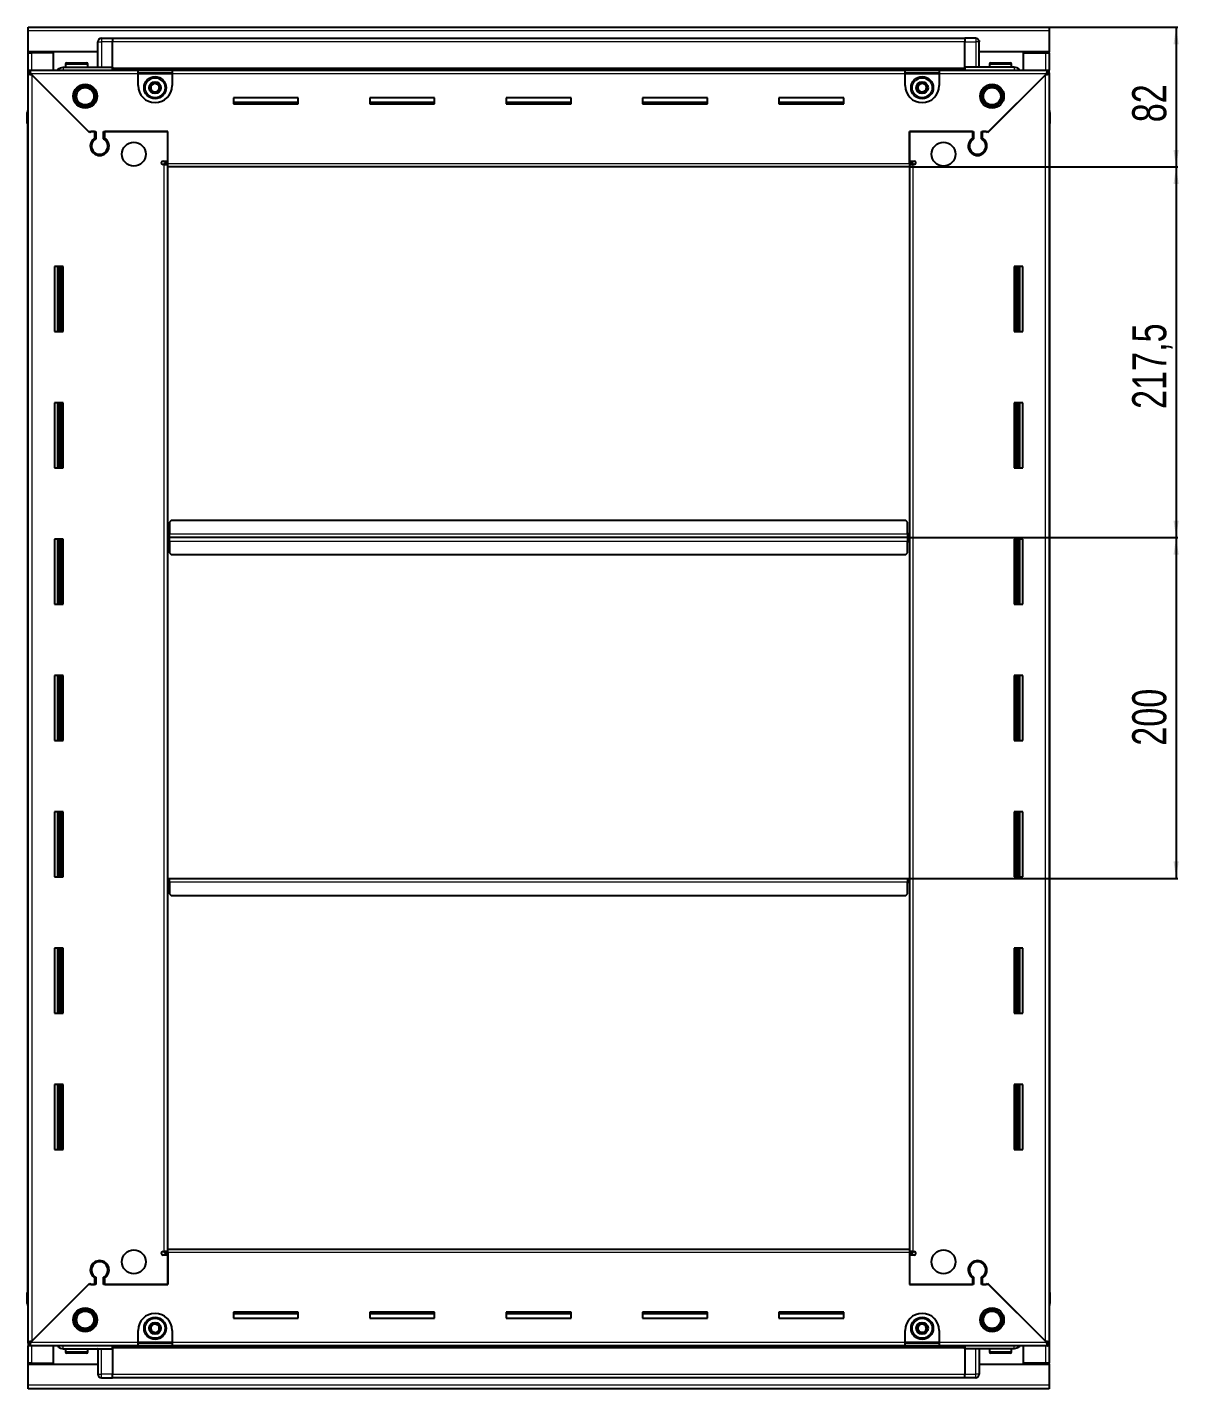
# Model space of a CAD drawing. Header units: millimetres. Extents: x 899 to 4583, y -1108 to 2019.
# Drawn here: x 3908 to 4583, y 1094 to 1893 of the extents above; entities that cross this region are included whole.
import ezdxf

# ---------------------------------------------------------------- set-up
doc = ezdxf.new("R2010")
doc.units = ezdxf.units.MM
doc.layers.add('FORMAT', color=7, linetype='Continuous')
doc.styles.add('SLDTEXTSTYLE0', font='TXT', dxfattribs={"width": 0.75})
doc.dimstyles.new('SLDDIMSTYLE0', dxfattribs={"dimtxt": 20, "dimasz": 10, "dimexe": 0, "dimexo": 0.0625, "dimgap": 5, "dimtad": 2, "dimdec": 1, "dimrnd": 1e-09, "dimzin": 12, "dimdsep": 46, "dimtxsty": 'SLDTEXTSTYLE0', "dimsah": 1, "dimcen": 0.09, "dimadec": 0, "dimazin": 3, "dimtfac": 1, "dimtofl": 0, "dimtmove": 0, "dimatfit": 3, "dimfxl": 0, "dimfrac": 2, "dimtolj": 1, "dimtzin": 12, "dimarcsym": 0})

# ---------------------------------------------------------------- blocks, each defined once
blk = doc.blocks.new('_D_5')
at = {"layer": 'FORMAT'}
for p, q in [((4507.41, 1893.43), (4582.9, 1893.43)), ((4581.9, 1893.43), (4581.9, 1811.43)), ((4425.41, 1811.43), (4582.9, 1811.43))]:
    blk.add_line(p, q, dxfattribs=at)
for points in [[(4581.9, 1893.43), (4580.36, 1883.43), (4583.44, 1883.43)], [(4581.9, 1811.43), (4583.44, 1821.43), (4580.36, 1821.43)]]:
    blk.add_solid(points, dxfattribs=at)
at = {"layer": 'FORMAT', "insert": (4556.12, 1837.66), "char_height": 20, "attachment_point": 1, "rotation": 90, "style": 'SLDTEXTSTYLE0'}
blk.add_mtext('82', dxfattribs=at)
blk = doc.blocks.new('_D_6')
at = {"layer": 'FORMAT'}
for p, q in [((4425.41, 1811.43), (4582.9, 1811.43)), ((4581.9, 1811.43), (4581.9, 1593.93)), ((4424.41, 1593.93), (4582.9, 1593.93))]:
    blk.add_line(p, q, dxfattribs=at)
for points in [[(4581.9, 1811.43), (4580.36, 1801.43), (4583.44, 1801.43)], [(4581.9, 1593.93), (4583.44, 1603.93), (4580.36, 1603.93)]]:
    blk.add_solid(points, dxfattribs=at)
at = {"layer": 'FORMAT', "insert": (4556.12, 1669.43), "char_height": 20, "attachment_point": 1, "rotation": 90, "style": 'SLDTEXTSTYLE0'}
blk.add_mtext('217,5', dxfattribs=at)
blk = doc.blocks.new('_D_7')
at = {"layer": 'FORMAT'}
for p, q in [((4424.41, 1593.93), (4582.9, 1593.93)), ((4581.9, 1593.93), (4581.9, 1393.93)), ((4424.41, 1393.93), (4582.9, 1393.93))]:
    blk.add_line(p, q, dxfattribs=at)
for points in [[(4581.9, 1593.93), (4580.36, 1583.93), (4583.44, 1583.93)], [(4581.9, 1393.93), (4583.44, 1403.93), (4580.36, 1403.93)]]:
    blk.add_solid(points, dxfattribs=at)
at = {"layer": 'FORMAT', "insert": (4556.12, 1471.77), "char_height": 20, "attachment_point": 1, "rotation": 90, "style": 'SLDTEXTSTYLE0'}
blk.add_mtext('200', dxfattribs=at)

msp = doc.modelspace()

# ---------------------------------------------------------------- linework, layer by layer
at = {"color": 7, "linetype": 'Continuous', "lineweight": 25}
for p, q in [((3908.4, 1891.33), (3908.4, 1893.43)), ((3908.4, 1893.43), (4507.4, 1893.43)), ((3908.4, 1878.93), (3908.4, 1891.33)), ((3950.08, 1886.43), (3950.08, 1886.43)), ((3951.4, 1886.93), (3957.9, 1886.93)), ((3951.4, 1886.93), (3957.9, 1886.93)), ((3957.9, 1886.93), (3957.9, 1886.93)), ((3957.9, 1886.93), (3957.9, 1886.93)), ((3957.9, 1886.93), (3957.9, 1884.93)), ((4457.9, 1886.78), (3957.9, 1886.78)), ((4457.9, 1886.93), (4457.9, 1886.93)), ((4464.4, 1886.93), (4457.9, 1886.93)), ((4464.4, 1886.93), (4457.9, 1886.93)), ((4457.9, 1886.93), (4457.9, 1884.93)), ((4507.4, 1893.43), (4507.4, 1891.33)), ((4507.4, 1891.33), (4507.4, 1878.93)), ((3949.4, 1878.93), (3908.4, 1878.93)), ((3908.4, 1878.43), (3908.4, 1878.93)), ((3908.4, 1878.43), (3910.5, 1878.43)), ((3908.4, 1868.18), (3908.4, 1878.43)), ((3909.9, 1878.43), (3909.9, 1878.93)), ((3923.4, 1878.43), (3910.5, 1878.43)), ((3923.4, 1868.18), (3923.4, 1878.43)), ((3949.4, 1869.93), (3949.4, 1884.93)), ((3957.9, 1869.93), (3957.9, 1884.93)), ((4457.9, 1869.93), (4457.9, 1884.93)), ((4466.4, 1884.93), (4466.4, 1884.93)), ((4466.4, 1869.93), (4466.4, 1884.93)), ((4507.4, 1878.93), (4466.4, 1878.93)), ((4492.4, 1868.18), (4492.4, 1878.43)), ((4492.4, 1878.43), (4505.3, 1878.43)), ((4505.3, 1878.43), (4507.4, 1878.43)), ((4505.9, 1878.43), (4505.9, 1878.93)), ((4507.4, 1878.43), (4507.4, 1878.93)), ((4507.4, 1878.43), (4507.4, 1868.18)), ((3928.9, 1869.93), (3957.9, 1869.93)), ((3930.4, 1871.83), (3930.4, 1869.93)), ((3931.2, 1872.63), (3942.6, 1872.63)), ((3943.4, 1869.93), (3943.4, 1871.83)), ((3957.82, 1868.18), (3957.9, 1869.9)), ((3957.9, 1869.93), (3957.9, 1869.43)), ((4457.9, 1869.93), (4457.9, 1869.43)), ((4486.9, 1869.93), (4457.9, 1869.93)), ((4457.9, 1869.9), (4457.97, 1868.18)), ((4472.4, 1871.83), (4472.4, 1869.93)), ((4473.2, 1872.63), (4484.6, 1872.63)), ((4485.4, 1869.93), (4485.4, 1871.83)), ((3908.4, 1866.68), (3908.4, 1868.18)), ((3908.4, 1868.18), (3909.4, 1868.18)), ((3908.4, 1866.18), (3908.4, 1866.68)), ((3908.4, 1866.68), (3909.4, 1866.68)), ((3908.4, 1121.68), (3908.4, 1866.18)), ((3909.9, 1866.18), (3908.4, 1866.18)), ((3909.4, 1866.68), (3909.4, 1868.18)), ((3909.4, 1868.18), (3972.9, 1868.18)), ((3910, 1866.08), (3943.9, 1832.18)), ((3944.6, 1831.48), (3910.5, 1865.58)), ((3957.9, 1868.78), (4457.9, 1868.78)), ((3972.9, 1866.08), (3972.9, 1868.18)), ((3972.9, 1868.18), (3992.9, 1868.18)), ((3972.9, 1866.68), (3992.9, 1866.68)), ((3972.9, 1859.18), (3972.9, 1866.08)), ((3992.9, 1868.18), (3992.9, 1866.08)), ((3992.9, 1868.18), (4422.9, 1868.18)), ((3992.9, 1866.08), (3992.9, 1859.18)), ((4422.9, 1866.08), (4422.9, 1868.18)), ((4422.9, 1868.18), (4442.9, 1868.18)), ((4422.9, 1866.68), (4442.9, 1866.68)), ((4422.9, 1859.18), (4422.9, 1866.08)), ((4442.9, 1868.18), (4506.4, 1868.18)), ((4442.9, 1868.18), (4442.9, 1866.08)), ((4442.9, 1866.08), (4442.9, 1859.18)), ((4505.3, 1865.58), (4471.2, 1831.48)), ((4471.9, 1832.18), (4505.8, 1866.08)), ((4505.9, 1866.18), (4507.4, 1866.18)), ((4506.4, 1866.68), (4506.4, 1868.18)), ((4506.4, 1868.18), (4507.4, 1868.18)), ((4506.4, 1866.68), (4507.4, 1866.68)), ((4507.4, 1866.68), (4507.4, 1868.18)), ((4507.4, 1866.68), (4507.4, 1866.18)), ((4507.4, 1866.18), (4507.4, 1121.68)), ((4066.9, 1851.93), (4028.9, 1851.93)), ((4028.9, 1851.93), (4028.9, 1848.43)), ((4066.9, 1849.18), (4028.9, 1849.18)), ((4028.9, 1848.43), (4066.9, 1848.43)), ((4066.9, 1848.43), (4066.9, 1851.93)), ((4146.9, 1851.93), (4108.9, 1851.93)), ((4108.9, 1851.93), (4108.9, 1848.43)), ((4146.9, 1849.18), (4108.9, 1849.18)), ((4108.9, 1848.43), (4146.9, 1848.43)), ((4146.9, 1848.43), (4146.9, 1851.93)), ((4226.9, 1851.93), (4188.9, 1851.93)), ((4188.9, 1851.93), (4188.9, 1848.43)), ((4226.9, 1849.18), (4188.9, 1849.18)), ((4188.9, 1848.43), (4226.9, 1848.43)), ((4226.9, 1848.43), (4226.9, 1851.93)), ((4306.9, 1851.93), (4268.9, 1851.93)), ((4268.9, 1851.93), (4268.9, 1848.43)), ((4306.9, 1849.18), (4268.9, 1849.18)), ((4268.9, 1848.43), (4306.9, 1848.43)), ((4306.9, 1848.43), (4306.9, 1851.93)), ((4386.9, 1851.93), (4348.9, 1851.93)), ((4348.9, 1851.93), (4348.9, 1848.43)), ((4386.9, 1849.18), (4348.9, 1849.18)), ((4348.9, 1848.43), (4386.9, 1848.43)), ((4386.9, 1848.43), (4386.9, 1851.93)), ((3907.9, 1843.43), (3907.9, 1836.93)), ((3907.9, 1836.93), (3907.9, 1843.43)), ((4507.4, 1844.76), (4507.4, 1844.76)), ((4507.9, 1843.43), (4507.9, 1836.93)), ((4507.9, 1836.93), (4507.9, 1843.43)), ((3907.9, 1836.93), (3907.9, 1836.93)), ((3908.4, 1836.93), (3907.9, 1836.93)), ((3908.05, 1836.93), (3908.05, 1150.93)), ((3943.9, 1832.18), (3948.1, 1832.18)), ((3945.3, 1832.18), (3944.6, 1831.48)), ((3947.4, 1832.18), (3945.3, 1832.18)), ((3947.4, 1832.18), (3947.4, 1828.29)), ((3948.1, 1832.18), (3948.1, 1827.9)), ((3952.7, 1832.18), (3990.4, 1832.18)), ((3952.7, 1827.9), (3952.7, 1832.18)), ((3953.4, 1828.29), (3953.4, 1832.18)), ((3990.4, 1832.18), (3953.4, 1832.18)), ((3990.4, 1813.53), (3990.4, 1832.18)), ((3990.4, 1814.93), (3990.4, 1832.18)), ((4425.4, 1832.18), (4463.1, 1832.18)), ((4425.4, 1813.53), (4425.4, 1832.18)), ((4425.4, 1832.18), (4425.4, 1814.93)), ((4462.4, 1832.18), (4425.4, 1832.18)), ((4462.4, 1832.18), (4462.4, 1828.29)), ((4463.1, 1832.18), (4463.1, 1827.9)), ((4467.7, 1832.18), (4471.9, 1832.18)), ((4467.7, 1827.9), (4467.7, 1832.18)), ((4470.5, 1832.18), (4468.4, 1832.18)), ((4468.4, 1828.29), (4468.4, 1832.18)), ((4471.2, 1831.48), (4470.5, 1832.18)), ((4507.4, 1836.93), (4507.9, 1836.93)), ((4507.75, 1150.93), (4507.75, 1836.93)), ((4507.9, 1836.93), (4507.9, 1836.93)), ((4507.9, 1836.93), (4507.9, 1836.93)), ((3948.4, 1819.32), (3948.4, 1818.56)), ((3987.55, 1814.93), (3990.4, 1814.93)), ((3990.4, 1813.93), (3988.4, 1813.93)), ((3988.4, 1813.93), (3988.4, 1812.93)), ((4425.4, 1814.93), (4428.25, 1814.93)), ((4427.4, 1813.93), (4425.4, 1813.93)), ((4427.4, 1812.93), (4427.4, 1813.93)), ((4467.4, 1819.32), (4467.4, 1818.56)), ((3988.3, 1812.93), (3987.55, 1812.93)), ((3988.3, 1812.93), (3990.4, 1812.93)), ((3990.4, 1811.43), (3990.4, 1813.53)), ((4425.4, 1811.43), (3990.4, 1811.43)), ((3990.4, 1176.43), (3990.4, 1811.43)), ((4425.4, 1813.53), (4425.4, 1811.43)), ((4425.4, 1812.93), (4427.5, 1812.93)), ((4425.4, 1811.43), (4425.4, 1176.43)), ((4428.25, 1812.93), (4427.5, 1812.93)), ((3928.9, 1752.93), (3923.9, 1752.93)), ((3923.9, 1752.93), (3923.9, 1714.93)), ((3926.05, 1714.93), (3926.05, 1752.93)), ((3927.84, 1714.93), (3927.84, 1752.93)), ((3927.88, 1714.93), (3927.88, 1752.93)), ((3928.9, 1714.93), (3928.9, 1752.93)), ((4486.9, 1752.93), (4486.9, 1714.93)), ((4491.9, 1752.93), (4486.9, 1752.93)), ((4487.92, 1752.93), (4487.92, 1714.93)), ((4487.96, 1752.93), (4487.96, 1714.93)), ((4489.75, 1752.93), (4489.75, 1714.93)), ((4491.9, 1714.93), (4491.9, 1752.93)), ((3923.9, 1714.93), (3928.9, 1714.93)), ((4486.9, 1714.93), (4491.9, 1714.93)), ((3928.9, 1672.93), (3923.9, 1672.93)), ((3923.9, 1672.93), (3923.9, 1634.93)), ((3926.05, 1634.93), (3926.05, 1672.93)), ((3927.84, 1634.93), (3927.84, 1672.93)), ((3927.88, 1634.93), (3927.88, 1672.93)), ((3928.9, 1634.93), (3928.9, 1672.93)), ((4486.9, 1672.93), (4486.9, 1634.93)), ((4491.9, 1672.93), (4486.9, 1672.93)), ((4487.92, 1672.93), (4487.92, 1634.93)), ((4487.96, 1672.93), (4487.96, 1634.93)), ((4489.75, 1672.93), (4489.75, 1634.93)), ((4491.9, 1634.93), (4491.9, 1672.93)), ((3923.9, 1634.93), (3928.9, 1634.93)), ((4486.9, 1634.93), (4491.9, 1634.93)), ((3992.4, 1603.93), (3991.4, 1602.93)), ((3991.4, 1602.93), (3991.4, 1596.03)), ((4423.4, 1603.93), (3992.4, 1603.93)), ((4424.4, 1602.93), (4423.4, 1603.93)), ((4424.4, 1596.03), (4424.4, 1602.93)), ((3928.9, 1592.93), (3923.9, 1592.93)), ((3923.9, 1592.93), (3923.9, 1554.93)), ((3926.05, 1554.93), (3926.05, 1592.93)), ((3927.84, 1554.93), (3927.84, 1592.93)), ((3927.88, 1554.93), (3927.88, 1592.93)), ((3928.9, 1554.93), (3928.9, 1592.93)), ((3991.15, 1593.93), (3990.4, 1593.93)), ((3991.4, 1596.78), (3991.15, 1596.78)), ((3991.15, 1596.78), (3991.15, 1593.93)), ((3991.15, 1593.93), (3991.15, 1591.08)), ((3991.15, 1591.08), (3991.4, 1591.08)), ((3991.4, 1593.93), (3991.4, 1596.03)), ((3991.4, 1591.83), (3991.4, 1593.93)), ((4424.4, 1593.93), (3991.4, 1593.93)), ((3991.4, 1591.83), (3991.4, 1584.93)), ((4424.65, 1596.78), (4424.4, 1596.78)), ((4424.4, 1596.03), (4424.4, 1593.93)), ((4424.4, 1593.93), (4424.4, 1591.83)), ((4424.4, 1584.93), (4424.4, 1591.83)), ((4424.4, 1591.08), (4424.65, 1591.08)), ((4424.65, 1593.93), (4424.65, 1596.78)), ((4424.65, 1591.08), (4424.65, 1593.93)), ((4425.4, 1593.93), (4424.65, 1593.93)), ((4486.9, 1592.93), (4486.9, 1554.93)), ((4491.9, 1592.93), (4486.9, 1592.93)), ((4487.92, 1592.93), (4487.92, 1554.93)), ((4487.96, 1592.93), (4487.96, 1554.93)), ((4489.75, 1592.93), (4489.75, 1554.93)), ((4491.9, 1554.93), (4491.9, 1592.93)), ((3991.4, 1584.93), (3992.4, 1583.93)), ((3992.4, 1583.93), (4423.4, 1583.93)), ((4423.4, 1583.93), (4424.4, 1584.93)), ((3923.9, 1554.93), (3928.9, 1554.93)), ((4486.9, 1554.93), (4491.9, 1554.93)), ((3928.9, 1512.93), (3923.9, 1512.93)), ((3923.9, 1512.93), (3923.9, 1474.93)), ((3926.05, 1474.93), (3926.05, 1512.93)), ((3927.84, 1474.93), (3927.84, 1512.93)), ((3927.88, 1474.93), (3927.88, 1512.93)), ((3928.9, 1474.93), (3928.9, 1512.93)), ((4486.9, 1512.93), (4486.9, 1474.93)), ((4491.9, 1512.93), (4486.9, 1512.93)), ((4487.92, 1512.93), (4487.92, 1474.93)), ((4487.96, 1512.93), (4487.96, 1474.93)), ((4489.75, 1512.93), (4489.75, 1474.93)), ((4491.9, 1474.93), (4491.9, 1512.93)), ((3923.9, 1474.93), (3928.9, 1474.93)), ((4486.9, 1474.93), (4491.9, 1474.93)), ((3928.9, 1432.93), (3923.9, 1432.93)), ((3923.9, 1432.93), (3923.9, 1394.93)), ((3926.05, 1394.93), (3926.05, 1432.93)), ((3927.84, 1394.93), (3927.84, 1432.93)), ((3927.88, 1394.93), (3927.88, 1432.93)), ((3928.9, 1394.93), (3928.9, 1432.93)), ((4486.9, 1432.93), (4486.9, 1394.93)), ((4491.9, 1432.93), (4486.9, 1432.93)), ((4487.92, 1432.93), (4487.92, 1394.93)), ((4487.96, 1432.93), (4487.96, 1394.93)), ((4489.75, 1432.93), (4489.75, 1394.93)), ((4491.9, 1394.93), (4491.9, 1432.93)), ((3923.9, 1394.93), (3928.9, 1394.93)), ((3990.4, 1393.93), (3991.15, 1393.93)), ((3991.15, 1393.93), (3991.15, 1391.08)), ((3991.15, 1391.08), (3991.4, 1391.08)), ((3991.4, 1391.83), (3991.4, 1393.93)), ((3991.4, 1393.93), (4424.4, 1393.93)), ((3991.4, 1391.83), (3991.4, 1384.93)), ((4424.4, 1393.93), (4424.4, 1391.83)), ((4424.4, 1384.93), (4424.4, 1391.83)), ((4424.4, 1391.08), (4424.65, 1391.08)), ((4424.65, 1391.08), (4424.65, 1393.93)), ((4424.65, 1393.93), (4425.4, 1393.93)), ((4486.9, 1394.93), (4491.9, 1394.93)), ((3991.4, 1384.93), (3992.4, 1383.93)), ((3992.4, 1383.93), (4423.4, 1383.93)), ((4423.4, 1383.93), (4424.4, 1384.93)), ((3928.9, 1352.93), (3923.9, 1352.93)), ((3923.9, 1352.93), (3923.9, 1314.93)), ((3926.05, 1314.93), (3926.05, 1352.93)), ((3927.84, 1314.93), (3927.84, 1352.93)), ((3927.88, 1314.93), (3927.88, 1352.93)), ((3928.9, 1314.93), (3928.9, 1352.93)), ((4486.9, 1352.93), (4486.9, 1314.93)), ((4491.9, 1352.93), (4486.9, 1352.93)), ((4487.92, 1352.93), (4487.92, 1314.93)), ((4487.96, 1352.93), (4487.96, 1314.93)), ((4489.75, 1352.93), (4489.75, 1314.93)), ((4491.9, 1314.93), (4491.9, 1352.93)), ((3923.9, 1314.93), (3928.9, 1314.93)), ((4486.9, 1314.93), (4491.9, 1314.93)), ((3928.9, 1272.93), (3923.9, 1272.93)), ((3923.9, 1272.93), (3923.9, 1234.93)), ((3926.05, 1234.93), (3926.05, 1272.93)), ((3927.84, 1234.93), (3927.84, 1272.93)), ((3927.88, 1234.93), (3927.88, 1272.93)), ((3928.9, 1234.93), (3928.9, 1272.93)), ((4486.9, 1272.93), (4486.9, 1234.93)), ((4491.9, 1272.93), (4486.9, 1272.93)), ((4487.92, 1272.93), (4487.92, 1234.93)), ((4487.96, 1272.93), (4487.96, 1234.93)), ((4489.75, 1272.93), (4489.75, 1234.93)), ((4491.9, 1234.93), (4491.9, 1272.93)), ((3923.9, 1234.93), (3928.9, 1234.93)), ((4486.9, 1234.93), (4491.9, 1234.93)), ((3987.55, 1174.93), (3988.3, 1174.93)), ((3990.4, 1174.93), (3988.3, 1174.93)), ((3988.4, 1174.93), (3988.4, 1173.93)), ((3990.4, 1174.33), (3990.4, 1176.43)), ((3990.4, 1176.43), (4425.4, 1176.43)), ((4425.4, 1176.43), (4425.4, 1174.33)), ((4427.5, 1174.93), (4425.4, 1174.93)), ((4427.4, 1173.93), (4427.4, 1174.93)), ((4427.5, 1174.93), (4428.25, 1174.93)), ((3948.4, 1169.31), (3948.4, 1168.55)), ((3990.4, 1172.93), (3987.55, 1172.93)), ((3988.4, 1173.93), (3990.4, 1173.93)), ((3990.4, 1174.33), (3990.4, 1155.68)), ((3990.4, 1155.68), (3990.4, 1172.93)), ((4425.4, 1174.33), (4425.4, 1155.68)), ((4425.4, 1173.93), (4427.4, 1173.93)), ((4425.4, 1172.93), (4425.4, 1155.68)), ((4428.25, 1172.93), (4425.4, 1172.93)), ((4467.4, 1169.31), (4467.4, 1168.55)), ((3947.4, 1159.57), (3947.4, 1155.68)), ((3948.1, 1159.97), (3948.1, 1155.68)), ((3952.7, 1155.68), (3952.7, 1159.97)), ((3953.4, 1155.68), (3953.4, 1159.57)), ((4462.4, 1159.57), (4462.4, 1155.68)), ((4463.1, 1159.97), (4463.1, 1155.68)), ((4467.7, 1155.68), (4467.7, 1159.97)), ((4468.4, 1155.68), (4468.4, 1159.57)), ((3907.9, 1144.43), (3907.9, 1150.93)), ((3907.9, 1150.93), (3907.9, 1150.93)), ((3907.9, 1150.93), (3907.9, 1150.93)), ((3907.9, 1150.93), (3907.9, 1144.43)), ((3908.4, 1150.93), (3907.9, 1150.93)), ((3943.9, 1155.68), (3910, 1121.78)), ((3910.5, 1122.28), (3944.6, 1156.38)), ((3948.1, 1155.68), (3943.9, 1155.68)), ((3944.6, 1156.38), (3945.3, 1155.68)), ((3945.3, 1155.68), (3947.4, 1155.68)), ((3990.4, 1155.68), (3952.7, 1155.68)), ((3953.4, 1155.68), (3990.4, 1155.68)), ((4463.1, 1155.68), (4425.4, 1155.68)), ((4425.4, 1155.68), (4462.4, 1155.68)), ((4471.9, 1155.68), (4467.7, 1155.68)), ((4468.4, 1155.68), (4470.5, 1155.68)), ((4470.5, 1155.68), (4471.2, 1156.38)), ((4471.2, 1156.38), (4505.3, 1122.28)), ((4505.8, 1121.78), (4471.9, 1155.68)), ((4507.4, 1150.93), (4507.9, 1150.93)), ((4507.9, 1150.93), (4507.9, 1150.93)), ((4507.9, 1144.43), (4507.9, 1150.93)), ((4507.9, 1150.93), (4507.9, 1144.43)), ((3908.4, 1143.11), (3908.4, 1143.11)), ((4066.9, 1139.43), (4028.9, 1139.43)), ((4028.9, 1139.43), (4028.9, 1135.93)), ((4028.9, 1138.68), (4066.9, 1138.68)), ((4028.9, 1135.93), (4066.9, 1135.93)), ((4066.9, 1135.93), (4066.9, 1139.43)), ((4146.9, 1139.43), (4108.9, 1139.43)), ((4108.9, 1139.43), (4108.9, 1135.93)), ((4108.9, 1138.68), (4146.9, 1138.68)), ((4108.9, 1135.93), (4146.9, 1135.93)), ((4146.9, 1135.93), (4146.9, 1139.43)), ((4226.9, 1139.43), (4188.9, 1139.43)), ((4188.9, 1139.43), (4188.9, 1135.93)), ((4188.9, 1138.68), (4226.9, 1138.68)), ((4188.9, 1135.93), (4226.9, 1135.93)), ((4226.9, 1135.93), (4226.9, 1139.43)), ((4306.9, 1139.43), (4268.9, 1139.43)), ((4268.9, 1139.43), (4268.9, 1135.93)), ((4268.9, 1138.68), (4306.9, 1138.68)), ((4268.9, 1135.93), (4306.9, 1135.93)), ((4306.9, 1135.93), (4306.9, 1139.43)), ((4386.9, 1139.43), (4348.9, 1139.43)), ((4348.9, 1139.43), (4348.9, 1135.93)), ((4348.9, 1138.68), (4386.9, 1138.68)), ((4348.9, 1135.93), (4386.9, 1135.93)), ((4386.9, 1135.93), (4386.9, 1139.43)), ((3972.9, 1121.78), (3972.9, 1128.68)), ((3992.9, 1128.68), (3992.9, 1121.78)), ((4422.9, 1121.78), (4422.9, 1128.68)), ((4442.9, 1128.68), (4442.9, 1121.78)), ((3908.4, 1121.18), (3908.4, 1121.68)), ((3909.9, 1121.68), (3908.4, 1121.68)), ((3908.4, 1121.18), (3908.4, 1119.68)), ((3909.4, 1121.18), (3908.4, 1121.18)), ((3908.4, 1109.43), (3908.4, 1119.68)), ((3909.4, 1119.68), (3908.4, 1119.68)), ((3909.4, 1121.18), (3909.4, 1119.68)), ((3972.9, 1119.68), (3909.4, 1119.68)), ((3923.4, 1109.43), (3923.4, 1119.68)), ((3957.9, 1117.97), (3957.82, 1119.68)), ((4457.9, 1119.08), (3957.9, 1119.08)), ((3972.9, 1119.68), (3972.9, 1121.78)), ((3992.9, 1121.18), (3972.9, 1121.18)), ((3992.9, 1119.68), (3972.9, 1119.68)), ((3992.9, 1121.78), (3992.9, 1119.68)), ((4422.9, 1119.68), (3992.9, 1119.68)), ((4422.9, 1119.68), (4422.9, 1121.78)), ((4442.9, 1121.18), (4422.9, 1121.18)), ((4442.9, 1119.68), (4422.9, 1119.68)), ((4442.9, 1121.78), (4442.9, 1119.68)), ((4506.4, 1119.68), (4442.9, 1119.68)), ((4457.97, 1119.68), (4457.9, 1117.97)), ((4492.4, 1109.43), (4492.4, 1119.68)), ((4505.9, 1121.68), (4507.4, 1121.68)), ((4506.4, 1121.18), (4506.4, 1119.68)), ((4507.4, 1121.18), (4506.4, 1121.18)), ((4507.4, 1119.68), (4506.4, 1119.68)), ((4507.4, 1121.68), (4507.4, 1121.18)), ((4507.4, 1121.18), (4507.4, 1119.68)), ((4507.4, 1119.68), (4507.4, 1109.43)), ((3928.9, 1117.93), (3957.9, 1117.93)), ((3930.4, 1117.93), (3930.4, 1116.03)), ((3934.97, 1115.23), (3931.2, 1115.23)), ((3942.6, 1115.23), (3934.97, 1115.23)), ((3943.4, 1116.03), (3943.4, 1117.93)), ((3949.4, 1117.93), (3949.4, 1102.93)), ((3957.9, 1117.93), (3957.9, 1118.43)), ((3957.9, 1117.93), (3957.9, 1102.93)), ((4457.9, 1117.93), (4457.9, 1118.43)), ((4486.9, 1117.93), (4457.9, 1117.93)), ((4457.9, 1117.93), (4457.9, 1102.93)), ((4466.4, 1117.93), (4466.4, 1102.93)), ((4472.4, 1117.93), (4472.4, 1116.03)), ((4480.19, 1115.23), (4473.2, 1115.23)), ((4484.6, 1115.23), (4480.19, 1115.23)), ((4485.4, 1116.03), (4485.4, 1117.93)), ((3910.5, 1109.43), (3908.4, 1109.43)), ((3908.4, 1108.93), (3908.4, 1109.43)), ((3908.4, 1108.93), (3949.4, 1108.93)), ((3908.4, 1096.53), (3908.4, 1108.93)), ((3909.9, 1108.93), (3909.9, 1109.43)), ((3910.5, 1109.43), (3923.4, 1109.43)), ((3949.4, 1102.93), (3949.4, 1102.93)), ((3957.9, 1100.93), (3957.9, 1102.93)), ((4457.9, 1100.93), (4457.9, 1102.93)), ((4466.4, 1108.93), (4507.4, 1108.93)), ((4505.3, 1109.43), (4492.4, 1109.43)), ((4507.4, 1109.43), (4505.3, 1109.43)), ((4505.9, 1108.93), (4505.9, 1109.43)), ((4507.4, 1108.93), (4507.4, 1109.43)), ((4507.4, 1108.93), (4507.4, 1096.53)), ((3908.4, 1094.43), (3908.4, 1096.53)), ((3951.4, 1100.93), (3957.9, 1100.93)), ((3951.4, 1100.93), (3957.9, 1100.93)), ((3957.9, 1101.08), (4457.9, 1101.08)), ((3957.9, 1100.93), (3957.9, 1100.93)), ((4464.4, 1100.93), (4457.9, 1100.93)), ((4457.9, 1100.93), (4457.9, 1100.93)), ((4457.9, 1100.93), (4457.9, 1100.93)), ((4464.4, 1100.93), (4457.9, 1100.93)), ((4465.72, 1101.43), (4465.72, 1101.43)), ((4507.4, 1096.53), (4507.4, 1094.43)), ((4507.4, 1094.43), (3908.4, 1094.43))]:
    msp.add_line(p, q, dxfattribs=at)
at = {"color": 8, "linetype": 'Continuous', "lineweight": 18}
for p, q in [((4507.4, 1891.33), (3908.4, 1891.33)), ((3951.4, 1886.93), (3951.4, 1884.93)), ((4464.4, 1886.93), (4464.4, 1884.93)), ((3910.5, 1878.43), (3910.5, 1878.93)), ((3910.5, 1868.18), (3910.5, 1878.43)), ((3949.4, 1884.93), (3951.4, 1884.93)), ((3951.4, 1884.93), (3951.4, 1869.93)), ((3957.9, 1884.93), (3951.4, 1884.93)), ((4457.9, 1884.78), (3957.9, 1884.78)), ((4457.9, 1884.93), (4464.4, 1884.93)), ((4464.4, 1884.93), (4464.4, 1869.93)), ((4466.4, 1884.93), (4464.4, 1884.93)), ((4505.3, 1878.93), (4505.3, 1878.43)), ((4505.3, 1878.43), (4505.3, 1868.18)), ((3930.4, 1871.83), (3943.4, 1871.83)), ((4472.4, 1871.83), (4485.4, 1871.83)), ((3972.9, 1866.08), (3910, 1866.08)), ((3910.5, 1865.58), (3910.5, 1122.28)), ((4457.9, 1869.43), (3957.9, 1869.43)), ((4457.9, 1868.2), (3957.9, 1868.2)), ((3972.9, 1866.08), (3992.9, 1866.08)), ((4422.9, 1866.08), (3992.9, 1866.08)), ((4422.9, 1866.08), (4442.9, 1866.08)), ((4505.8, 1866.08), (4442.9, 1866.08)), ((4505.3, 1122.28), (4505.3, 1865.58)), ((3908.4, 1843.43), (3907.9, 1843.43)), ((4507.4, 1843.43), (4507.9, 1843.43)), ((3988.3, 1174.93), (3988.3, 1812.93)), ((3990.4, 1813.53), (4425.4, 1813.53)), ((4427.5, 1812.93), (4427.5, 1174.93)), ((3925.4, 1752.93), (3925.4, 1714.93)), ((3926.64, 1752.93), (3926.64, 1714.93)), ((4489.16, 1714.93), (4489.16, 1752.93)), ((4490.4, 1714.93), (4490.4, 1752.93)), ((3925.4, 1672.93), (3925.4, 1634.93)), ((3926.64, 1672.93), (3926.64, 1634.93)), ((4489.16, 1634.93), (4489.16, 1672.93)), ((4490.4, 1634.93), (4490.4, 1672.93)), ((3925.4, 1592.93), (3925.4, 1554.93)), ((3926.64, 1592.93), (3926.64, 1554.93)), ((4424.4, 1596.03), (3991.4, 1596.03)), ((3991.4, 1591.83), (4424.4, 1591.83)), ((4489.16, 1554.93), (4489.16, 1592.93)), ((4490.4, 1554.93), (4490.4, 1592.93)), ((3925.4, 1512.93), (3925.4, 1474.93)), ((3926.64, 1512.93), (3926.64, 1474.93)), ((4489.16, 1474.93), (4489.16, 1512.93)), ((4490.4, 1474.93), (4490.4, 1512.93)), ((3925.4, 1432.93), (3925.4, 1394.93)), ((3926.64, 1432.93), (3926.64, 1394.93)), ((4489.16, 1394.93), (4489.16, 1432.93)), ((4490.4, 1394.93), (4490.4, 1432.93)), ((3991.4, 1391.83), (4424.4, 1391.83)), ((3925.4, 1352.93), (3925.4, 1314.93)), ((3926.64, 1352.93), (3926.64, 1314.93)), ((4489.16, 1314.93), (4489.16, 1352.93)), ((4490.4, 1314.93), (4490.4, 1352.93)), ((3925.4, 1272.93), (3925.4, 1234.93)), ((3926.64, 1272.93), (3926.64, 1234.93)), ((4489.16, 1234.93), (4489.16, 1272.93)), ((4490.4, 1234.93), (4490.4, 1272.93)), ((4425.4, 1174.33), (3990.4, 1174.33)), ((3908.4, 1144.43), (3907.9, 1144.43)), ((4507.4, 1144.43), (4507.9, 1144.43)), ((3910, 1121.78), (3972.9, 1121.78)), ((3910.5, 1109.43), (3910.5, 1119.68)), ((3957.9, 1119.67), (4457.9, 1119.67)), ((3992.9, 1121.78), (3972.9, 1121.78)), ((3992.9, 1121.78), (4422.9, 1121.78)), ((4442.9, 1121.78), (4422.9, 1121.78)), ((4442.9, 1121.78), (4505.8, 1121.78)), ((4505.3, 1119.68), (4505.3, 1109.43)), ((3934.7, 1116.03), (3930.4, 1116.03)), ((3943.4, 1116.03), (3934.7, 1116.03)), ((3951.4, 1102.93), (3951.4, 1117.93)), ((3957.9, 1118.43), (4457.9, 1118.43)), ((4464.4, 1102.93), (4464.4, 1117.93)), ((4480.37, 1116.03), (4472.4, 1116.03)), ((4485.4, 1116.03), (4480.37, 1116.03)), ((3910.5, 1108.93), (3910.5, 1109.43)), ((3949.4, 1102.93), (3951.4, 1102.93)), ((3957.9, 1102.93), (3951.4, 1102.93)), ((3951.4, 1100.93), (3951.4, 1102.93)), ((3957.9, 1103.08), (4457.9, 1103.08)), ((4457.9, 1102.93), (4464.4, 1102.93)), ((4466.4, 1102.93), (4464.4, 1102.93)), ((4464.4, 1100.93), (4464.4, 1102.93)), ((4505.3, 1109.43), (4505.3, 1108.93)), ((4507.4, 1096.53), (3908.4, 1096.53))]:
    msp.add_line(p, q, dxfattribs=at)
at = {"color": 7, "linetype": 'Continuous', "lineweight": 25, "flags": 128}
msp.add_lwpolyline([(4466.25, 1885.69), (4466.36, 1885.32), (4466.4, 1884.93)], dxfattribs=at)
at = {"color": 7, "linetype": 'Continuous', "lineweight": 25}
for centre, radius in [((3982.9, 1857.93), 6.5), ((4432.9, 1857.93), 6.5), ((3941.9, 1852.93), 7), ((3941.9, 1852.93), 6.03), ((3941.9, 1852.93), 5.1), ((3982.9, 1857.93), 3.46), ((4432.9, 1857.93), 3.46), ((4473.9, 1852.93), 7), ((4473.9, 1852.93), 6.02), ((4473.9, 1852.93), 5.1), ((3970.4, 1818.93), 7), ((4445.4, 1818.93), 7), ((3970.4, 1168.93), 7), ((4445.4, 1168.93), 7), ((3941.9, 1134.93), 7), ((3941.9, 1134.93), 6.03), ((3941.9, 1134.93), 5.1), ((3982.9, 1129.93), 6.5), ((4432.9, 1129.93), 6.5), ((4473.9, 1134.93), 7), ((4473.9, 1134.93), 6.02), ((4473.9, 1134.93), 5.1), ((3982.9, 1129.93), 3.46), ((4432.9, 1129.93), 3.46)]:
    msp.add_circle(centre, radius, dxfattribs=at)
at = {"color": 8, "linetype": 'Continuous', "lineweight": 18}
for centre in [(3982.9, 1857.93), (4432.9, 1857.93), (3982.9, 1129.93), (4432.9, 1129.93)]:
    msp.add_circle(centre, 5.7, dxfattribs=at)
at = {"color": 7, "linetype": 'Continuous', "lineweight": 25}
for centre, radius, start, end in [((3951.4, 1884.93), 2, 90, 180), ((3951.4, 1884.93), 2, 90, 131.40962), ((4464.4, 1884.93), 2, 0, 90), ((3931.2, 1871.83), 0.8, 90, 180), ((3942.6, 1871.83), 0.8, 0, 90), ((3949.2, 1870.13), 0.2, 270, 0), ((4466.6, 1870.13), 0.2, 180, 270), ((4473.2, 1871.83), 0.8, 90, 180), ((4484.6, 1871.83), 0.8, 0, 90), ((3982.9, 1859.18), 10, 180, 270), ((3982.9, 1857.93), 2.5, 134.01559, 194.01559), ((3982.9, 1857.93), 2.5, 194.01559, 254.01559), ((3982.9, 1857.93), 2.5, 74.01559, 134.01559), ((3982.9, 1857.93), 2.5, 254.01559, 314.01559), ((3982.9, 1859.18), 10, 270, 0), ((3982.9, 1857.93), 2.5, 14.01559, 74.01559), ((3982.9, 1857.93), 2.5, 314.01559, 14.01559), ((4432.9, 1859.18), 10, 180, 270), ((4432.9, 1857.93), 2.5, 160.11158, 220.11158), ((4432.9, 1857.93), 2.5, 100.11158, 160.11158), ((4432.9, 1857.93), 2.5, 220.11158, 280.11158), ((4432.9, 1857.93), 2.5, 40.11158, 100.11158), ((4432.9, 1859.18), 10, 270, 0), ((4432.9, 1857.93), 2.5, 280.11158, 340.11158), ((4432.9, 1857.93), 2.5, 340.11158, 40.11158), ((3909.9, 1843.43), 2, 138.59038, 180), ((4505.9, 1843.43), 2, 0, 41.40962), ((3950.4, 1823.68), 5.5, 123.05573, 56.94427), ((3950.4, 1823.68), 4.8, 118.63099, 61.36901), ((4465.4, 1823.68), 5.5, 123.05573, 56.94427), ((4465.4, 1823.68), 4.8, 118.63099, 61.36901), ((3987.55, 1813.93), 1, 90, 270), ((4428.25, 1813.93), 1, 270, 90), ((3987.55, 1173.93), 1, 90, 270), ((4428.25, 1173.93), 1, 270, 90), ((3950.4, 1164.18), 5.5, 303.05573, 236.94427), ((3950.4, 1164.18), 4.8, 298.63099, 241.36901), ((4465.4, 1164.18), 5.5, 303.05573, 236.94427), ((4465.4, 1164.18), 4.8, 298.63099, 241.36901), ((3909.9, 1144.43), 2, 180, 198.58003), ((3909.9, 1144.43), 2, 180, 221.39416), ((3909.9, 1144.43), 2, 213.94202, 221.40962), ((4505.9, 1144.43), 2, 318.59038, 0), ((3982.9, 1128.68), 10, 90, 180), ((3982.9, 1128.68), 10, 0, 90), ((4432.9, 1128.68), 10, 90, 180), ((4432.9, 1128.68), 10, 0, 90), ((3982.9, 1129.93), 2.5, 127.47401, 187.47401), ((3982.9, 1129.93), 2.5, 187.47401, 247.47401), ((3982.9, 1129.93), 2.5, 67.47401, 127.47401), ((3982.9, 1129.93), 2.5, 247.47401, 307.47401), ((3982.9, 1129.93), 2.5, 7.47401, 67.47401), ((3982.9, 1129.93), 2.5, 307.47401, 7.47401), ((4432.9, 1129.93), 2.5, 147.04236, 207.04236), ((4432.9, 1129.93), 2.5, 207.04236, 267.04236), ((4432.9, 1129.93), 2.5, 87.04236, 147.04236), ((4432.9, 1129.93), 2.5, 267.04236, 327.04236), ((4432.9, 1129.93), 2.5, 27.04236, 87.04236), ((4432.9, 1129.93), 2.5, 327.04236, 27.04236), ((3931.2, 1116.03), 0.8, 180, 270), ((3942.6, 1116.03), 0.8, 270, 360), ((3949.2, 1117.73), 0.2, 0, 90), ((4466.6, 1117.73), 0.2, 90, 180), ((4473.2, 1116.03), 0.8, 180, 270), ((4484.6, 1116.03), 0.8, 270, 360), ((3951.4, 1102.93), 2, 180, 270), ((4464.4, 1102.93), 2, 270, 0), ((4464.4, 1102.93), 2, 270, 288.58003), ((4464.4, 1102.93), 2, 303.94202, 311.40962)]:
    msp.add_arc(centre, radius, start, end, dxfattribs=at)
for points, knots in [([(3925.68, 1868.18), (3925.8, 1868.38), (3926.19, 1869.03), (3927.35, 1869.74), (3928.38, 1869.87), (3928.9, 1869.93)], [0, 0, 0, 0, 0.18225, 0.591125, 1, 1, 1, 1]), ([(3957.9, 1869.93), (3957.9, 1869.9), (3957.9, 1869.82), (3957.9, 1869.2), (3957.9, 1868.64), (3957.9, 1868.27), (3957.9, 1868.26)], [0, 0, 0, 0, 0.330267, 0.660534, 0.990802, 1, 1, 1, 1]), ([(4457.9, 1869.93), (4457.9, 1869.9), (4457.9, 1869.82), (4457.9, 1869.2), (4457.9, 1868.64), (4457.9, 1868.27), (4457.9, 1868.26)], [0, 0, 0, 0, 0.330266, 0.660532, 0.990799, 1, 1, 1, 1]), ([(4490.11, 1868.18), (4490, 1868.38), (4489.61, 1869.03), (4488.45, 1869.74), (4487.42, 1869.87), (4486.9, 1869.93)], [0, 0, 0, 0, 0.1822499, 0.5911249, 1, 1, 1, 1]), ([(3908.4, 1866.18), (3908.43, 1866.14), (3908.48, 1866.05), (3908.87, 1865.91), (3909.43, 1865.78), (3910.01, 1865.67), (3910.37, 1865.61), (3910.5, 1865.58)], [0, 0, 0, 0, 0.230255, 0.448522, 0.666786, 0.88505, 1, 1, 1, 1]), ([(3910, 1866.08), (3909.95, 1866.34), (3909.86, 1866.83), (3909.73, 1867.47), (3909.6, 1867.94), (3909.49, 1868.16), (3909.42, 1868.18), (3909.4, 1868.18)], [0, 0, 0, 0, 0.230255, 0.448522, 0.666786, 0.88505, 1, 1, 1, 1]), ([(4505.3, 1865.58), (4505.55, 1865.63), (4506.05, 1865.72), (4506.69, 1865.85), (4507.15, 1865.98), (4507.37, 1866.09), (4507.39, 1866.16), (4507.4, 1866.18)], [0, 0, 0, 0, 0.230255, 0.448522, 0.666786, 0.88505, 1, 1, 1, 1]), ([(4506.4, 1868.18), (4506.35, 1868.16), (4506.26, 1868.11), (4506.13, 1867.71), (4506, 1867.15), (4505.89, 1866.57), (4505.82, 1866.21), (4505.8, 1866.08)], [0, 0, 0, 0, 0.230255, 0.448522, 0.666786, 0.88505, 1, 1, 1, 1]), ([(3980.12, 1858.73), (3980.5, 1859.09), (3981.19, 1859.76), (3981.88, 1860.42), (3982.2, 1860.73)], [0, 0, 0, 0, 0.534686, 1, 1, 1, 1]), ([(3980.82, 1855.93), (3980.74, 1856.26), (3980.54, 1857.06), (3980.3, 1858.03), (3980.16, 1858.61), (3980.12, 1858.73)], [0, 0, 0, 0, 0.3629006, 0.8668753, 1, 1, 1, 1]), ([(3983.6, 1855.13), (3983.1, 1855.28), (3982.18, 1855.54), (3981.25, 1855.81), (3980.82, 1855.93)], [0, 0, 0, 0, 0.534686, 1, 1, 1, 1]), ([(3982.2, 1860.73), (3982.7, 1860.59), (3983.62, 1860.33), (3984.55, 1860.06), (3984.98, 1859.94)], [0, 0, 0, 0, 0.534686, 1, 1, 1, 1]), ([(3985.68, 1857.14), (3985.3, 1856.78), (3984.61, 1856.11), (3983.92, 1855.44), (3983.6, 1855.13)], [0, 0, 0, 0, 0.534686, 1, 1, 1, 1]), ([(3984.98, 1859.94), (3985.01, 1859.82), (3985.15, 1859.24), (3985.39, 1858.27), (3985.59, 1857.47), (3985.68, 1857.14)], [0, 0, 0, 0, 0.133125, 0.637099, 1, 1, 1, 1]), ([(4430.06, 1857.43), (4430.1, 1857.54), (4430.3, 1858.11), (4430.64, 1859.04), (4430.92, 1859.82), (4431.04, 1860.14)], [0, 0, 0, 0, 0.1331247, 0.6370994, 1, 1, 1, 1]), ([(4431.92, 1855.22), (4431.59, 1855.61), (4430.96, 1856.35), (4430.35, 1857.09), (4430.06, 1857.43)], [0, 0, 0, 0, 0.534686, 1, 1, 1, 1]), ([(4431.04, 1860.14), (4431.55, 1860.23), (4432.5, 1860.4), (4433.44, 1860.57), (4433.88, 1860.65)], [0, 0, 0, 0, 0.534686, 1, 1, 1, 1]), ([(4434.76, 1855.73), (4434.25, 1855.64), (4433.3, 1855.47), (4432.36, 1855.3), (4431.92, 1855.22)], [0, 0, 0, 0, 0.534686, 1, 1, 1, 1]), ([(4433.88, 1860.65), (4434.21, 1860.25), (4434.84, 1859.52), (4435.45, 1858.78), (4435.74, 1858.44)], [0, 0, 0, 0, 0.534686, 1, 1, 1, 1]), ([(4435.74, 1858.44), (4435.62, 1858.12), (4435.34, 1857.34), (4435.01, 1856.41), (4434.8, 1855.84), (4434.76, 1855.73)], [0, 0, 0, 0, 0.362901, 0.866875, 1, 1, 1, 1]), ([(3980.23, 1131.04), (3980.33, 1131.12), (3980.81, 1131.48), (3981.6, 1132.09), (3982.25, 1132.59), (3982.52, 1132.8)], [0, 0, 0, 0, 0.133125, 0.637099, 1, 1, 1, 1]), ([(3980.61, 1128.18), (3980.54, 1128.69), (3980.42, 1129.65), (3980.29, 1130.6), (3980.23, 1131.04)], [0, 0, 0, 0, 0.534686, 1, 1, 1, 1]), ([(3983.28, 1127.07), (3982.8, 1127.27), (3981.91, 1127.64), (3981.02, 1128.01), (3980.61, 1128.18)], [0, 0, 0, 0, 0.534686, 1, 1, 1, 1]), ([(3982.52, 1132.8), (3983, 1132.6), (3983.89, 1132.23), (3984.78, 1131.86), (3985.19, 1131.69)], [0, 0, 0, 0, 0.534686, 1, 1, 1, 1]), ([(3985.57, 1128.83), (3985.29, 1128.62), (3984.64, 1128.12), (3983.85, 1127.51), (3983.37, 1127.15), (3983.28, 1127.07)], [0, 0, 0, 0, 0.362901, 0.866875, 1, 1, 1, 1]), ([(3985.19, 1131.69), (3985.26, 1131.18), (3985.38, 1130.22), (3985.51, 1129.27), (3985.57, 1128.83)], [0, 0, 0, 0, 0.534686, 1, 1, 1, 1]), ([(4430.02, 1130.08), (4430.3, 1130.52), (4430.82, 1131.33), (4431.34, 1132.13), (4431.59, 1132.51)], [0, 0, 0, 0, 0.5346859, 1, 1, 1, 1]), ([(4431.33, 1127.51), (4431.09, 1127.97), (4430.66, 1128.83), (4430.22, 1129.69), (4430.02, 1130.08)], [0, 0, 0, 0, 0.534686, 1, 1, 1, 1]), ([(4434.21, 1127.36), (4433.87, 1127.38), (4433.05, 1127.42), (4432.05, 1127.47), (4431.45, 1127.51), (4431.33, 1127.51)], [0, 0, 0, 0, 0.362901, 0.866875, 1, 1, 1, 1]), ([(4431.59, 1132.51), (4431.71, 1132.5), (4432.31, 1132.47), (4433.3, 1132.42), (4434.13, 1132.37), (4434.47, 1132.36)], [0, 0, 0, 0, 0.133125, 0.637099, 1, 1, 1, 1]), ([(4435.78, 1129.79), (4435.5, 1129.35), (4434.98, 1128.54), (4434.46, 1127.74), (4434.21, 1127.36)], [0, 0, 0, 0, 0.534686, 1, 1, 1, 1]), ([(4434.47, 1132.36), (4434.7, 1131.9), (4435.14, 1131.04), (4435.58, 1130.18), (4435.78, 1129.79)], [0, 0, 0, 0, 0.534686, 1, 1, 1, 1]), ([(3910.5, 1122.28), (3910.25, 1122.24), (3909.75, 1122.15), (3909.11, 1122.01), (3908.65, 1121.88), (3908.43, 1121.77), (3908.41, 1121.71), (3908.4, 1121.68)], [0, 0, 0, 0, 0.230255, 0.448522, 0.666786, 0.88505, 1, 1, 1, 1]), ([(3909.4, 1119.68), (3909.45, 1119.71), (3909.54, 1119.76), (3909.67, 1120.16), (3909.8, 1120.71), (3909.91, 1121.29), (3909.98, 1121.66), (3910, 1121.78)], [0, 0, 0, 0, 0.230255, 0.448522, 0.666786, 0.88505, 1, 1, 1, 1]), ([(3925.68, 1119.68), (3925.8, 1119.48), (3926.19, 1118.83), (3927.35, 1118.13), (3928.38, 1118), (3928.9, 1117.93)], [0, 0, 0, 0, 0.18225, 0.591125, 1, 1, 1, 1]), ([(3957.9, 1117.93), (3957.9, 1117.97), (3957.9, 1118.05), (3957.9, 1118.66), (3957.9, 1119.24), (3957.9, 1119.64), (3957.9, 1119.67)], [0, 0, 0, 0, 0.3242788, 0.6485576, 0.9728365, 1, 1, 1, 1]), ([(4457.9, 1117.93), (4457.9, 1117.97), (4457.9, 1118.05), (4457.9, 1118.66), (4457.9, 1119.24), (4457.9, 1119.64), (4457.9, 1119.67)], [0, 0, 0, 0, 0.324279, 0.648558, 0.972836, 1, 1, 1, 1]), ([(4490.11, 1119.68), (4490, 1119.48), (4489.61, 1118.83), (4488.45, 1118.13), (4487.42, 1118), (4486.9, 1117.93)], [0, 0, 0, 0, 0.18225, 0.591125, 1, 1, 1, 1]), ([(4507.4, 1121.68), (4507.37, 1121.73), (4507.32, 1121.82), (4506.93, 1121.95), (4506.37, 1122.08), (4505.79, 1122.19), (4505.43, 1122.26), (4505.3, 1122.28)], [0, 0, 0, 0, 0.2302553, 0.4485219, 0.6667858, 0.8850496, 1, 1, 1, 1]), ([(4505.8, 1121.78), (4505.85, 1121.53), (4505.94, 1121.04), (4506.07, 1120.4), (4506.2, 1119.93), (4506.31, 1119.71), (4506.38, 1119.69), (4506.4, 1119.68)], [0, 0, 0, 0, 0.230255, 0.448522, 0.666786, 0.88505, 1, 1, 1, 1])]:
    msp.add_open_spline(points, degree=3, knots=knots, dxfattribs=at)
at = {"color": 8, "linetype": 'Continuous', "lineweight": 18}
for points, knots in [([(3928.9, 1869.93), (3928.9, 1869.89), (3928.9, 1869.81), (3928.9, 1869.38), (3928.9, 1868.92), (3928.9, 1868.51), (3928.9, 1868.24), (3928.9, 1868.18)], [0, 0, 0, 0, 0.359753, 0.553414, 0.751185, 0.948956, 1, 1, 1, 1]), ([(4486.9, 1869.93), (4486.9, 1869.89), (4486.9, 1869.81), (4486.9, 1869.38), (4486.9, 1868.92), (4486.9, 1868.51), (4486.9, 1868.24), (4486.9, 1868.18)], [0, 0, 0, 0, 0.3597529, 0.5534142, 0.7511852, 0.9489563, 1, 1, 1, 1]), ([(3928.9, 1117.93), (3928.9, 1117.98), (3928.9, 1118.05), (3928.9, 1118.49), (3928.9, 1118.94), (3928.9, 1119.36), (3928.9, 1119.63), (3928.9, 1119.68)], [0, 0, 0, 0, 0.3597529, 0.5534142, 0.7511852, 0.9489563, 1, 1, 1, 1]), ([(4486.9, 1117.93), (4486.9, 1117.98), (4486.9, 1118.05), (4486.9, 1118.49), (4486.9, 1118.94), (4486.9, 1119.36), (4486.9, 1119.63), (4486.9, 1119.68)], [0, 0, 0, 0, 0.3597529, 0.5534142, 0.7511852, 0.9489563, 1, 1, 1, 1])]:
    msp.add_open_spline(points, degree=3, knots=knots, dxfattribs=at)
at = {"color": 7, "linetype": 'Continuous', "lineweight": 25}
for points in [[(3910, 1866.08), (3909.95, 1866.16), (3909.85, 1866.32), (3909.7, 1866.52), (3909.55, 1866.66), (3909.45, 1866.67), (3909.4, 1866.68)], [(3909.9, 1866.18), (3909.91, 1866.13), (3909.93, 1866.03), (3910.07, 1865.88), (3910.26, 1865.73), (3910.42, 1865.63), (3910.5, 1865.58)], [(4505.3, 1865.58), (4505.38, 1865.63), (4505.54, 1865.73), (4505.73, 1865.88), (4505.87, 1866.03), (4505.89, 1866.13), (4505.9, 1866.18)], [(4506.4, 1866.68), (4506.35, 1866.67), (4506.25, 1866.66), (4506.1, 1866.52), (4505.95, 1866.32), (4505.85, 1866.16), (4505.8, 1866.08)], [(3909.4, 1121.18), (3909.45, 1121.19), (3909.55, 1121.21), (3909.7, 1121.35), (3909.85, 1121.55), (3909.95, 1121.71), (3910, 1121.78)], [(3910.5, 1122.28), (3910.42, 1122.23), (3910.26, 1122.13), (3910.07, 1121.98), (3909.93, 1121.83), (3909.91, 1121.73), (3909.9, 1121.68)], [(4505.9, 1121.68), (4505.89, 1121.73), (4505.87, 1121.83), (4505.73, 1121.98), (4505.54, 1122.13), (4505.38, 1122.23), (4505.3, 1122.28)], [(4505.8, 1121.78), (4505.85, 1121.71), (4505.95, 1121.55), (4506.1, 1121.35), (4506.25, 1121.21), (4506.35, 1121.19), (4506.4, 1121.18)]]:
    msp.add_open_spline(points, degree=3, dxfattribs=at)

# ---------------------------------------------------------------- dimensions: what is measured, and where the dimension line sits
at = {"layer": 'FORMAT'}
for base, p1, p2, picture, middle in [((4581.9, 1811.43), (4507.4, 1893.43), (4425.4, 1811.43), '_D_5', (4581.9, 1852.43)), ((4581.9, 1593.93), (4425.4, 1811.43), (4424.4, 1593.93), '_D_6', (4581.9, 1702.68)), ((4581.9, 1393.93), (4424.4, 1593.93), (4424.4, 1393.93), '_D_7', (4581.9, 1493.93))]:
    dim = msp.add_linear_dim(base=base, p1=p1, p2=p2, angle=90, dimstyle='SLDDIMSTYLE0', dxfattribs=at)
    dim.commit()
    dim.dimension.update_dxf_attribs({"geometry": picture, "text_midpoint": middle, "dimtype": 160})

doc.saveas('drawing.dxf')
